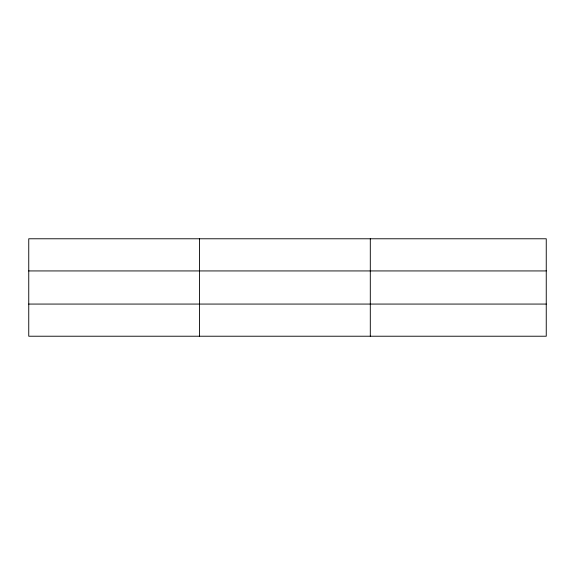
<?xml version="1.0" encoding="UTF-8"?>
<svg xmlns="http://www.w3.org/2000/svg" width="575" height="575" viewBox="0 0 575 575"><rect width="100%" height="100%" fill="white"/><g stroke="black" fill="none" stroke-linecap="round" stroke-linejoin="round"><path stroke-width="0.86" d="M199.525 238.776L199.525 336.224M370.3 238.776L370.3 336.224M546.25 270.933L546.25 238.776L28.75 238.776L28.75 336.224L546.25 336.224L546.25 270.933L28.75 270.933M28.75 304.067L546.25 304.067"/></g></svg>
